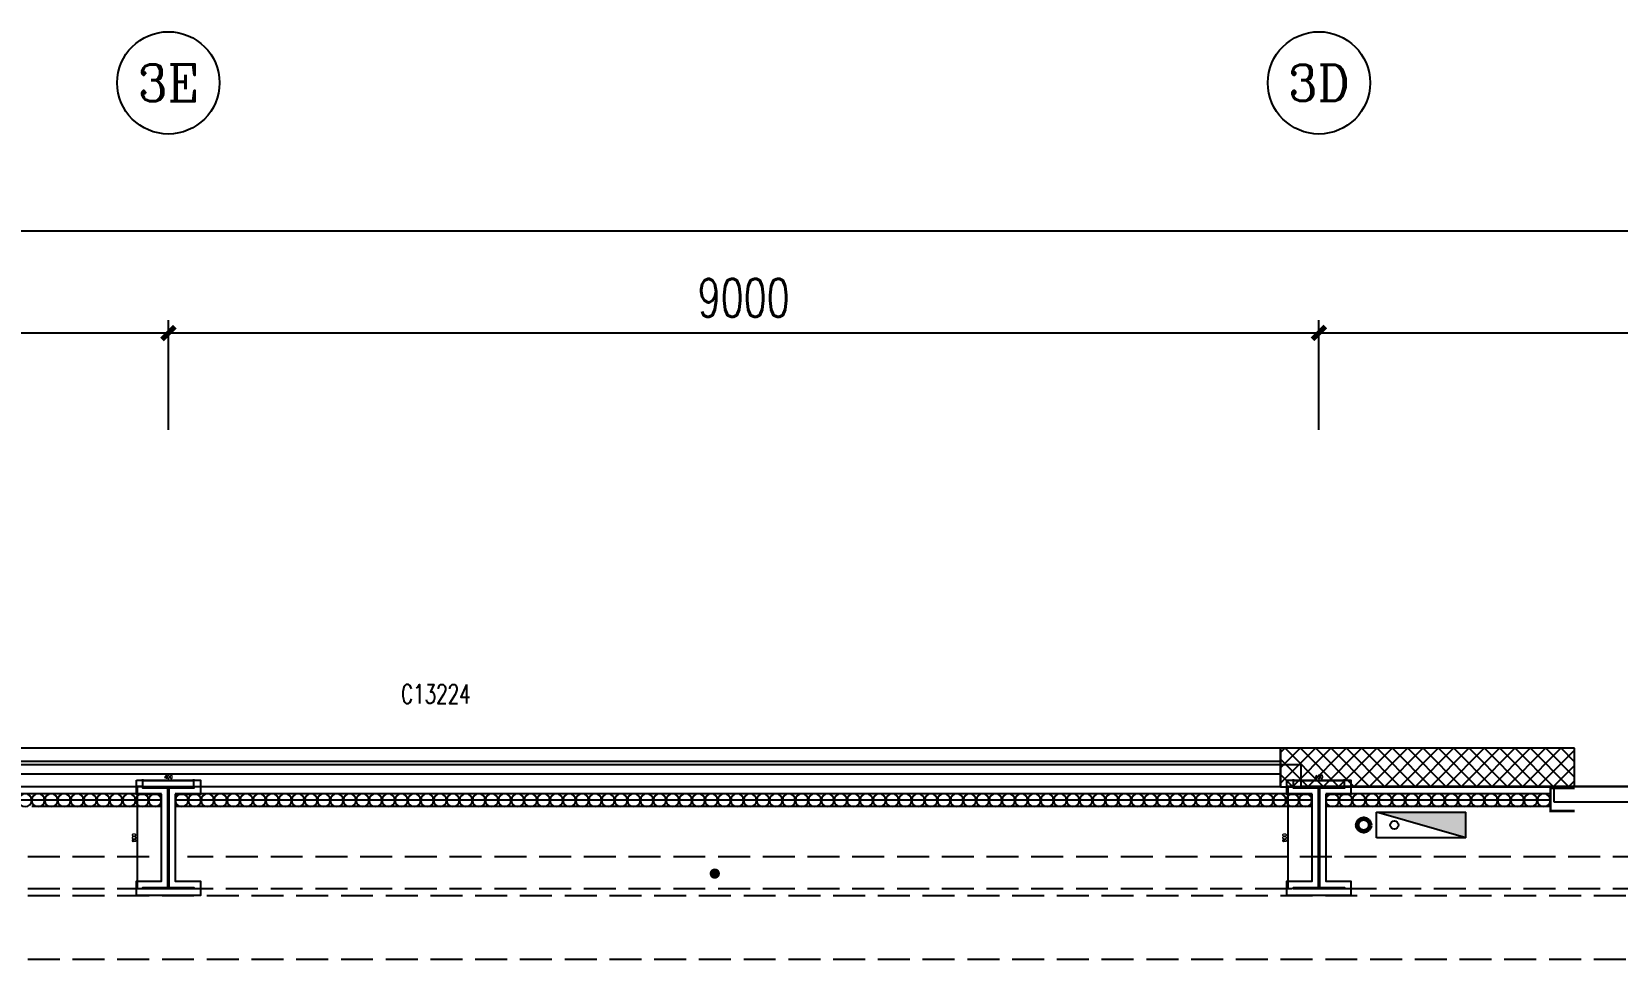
# Model space of a CAD drawing. Extents: x -474411 to 577939, y 0 to 1014176.
# Drawn here: x -165923 to -153520, y 619770 to 627024 of the extents above; entities that cross this region are included whole.
import ezdxf
from ezdxf.enums import TextEntityAlignment as Align

# ---------------------------------------------------------------- set-up
doc = ezdxf.new("R2010")
doc.units = 0
doc.header["$LTSCALE"] = 1000
doc.header["$MEASUREMENT"] = 0
doc.linetypes.add('10平面$0$DASH', pattern=[0.35, 0.25, -0.1])
doc.linetypes.add('DASH', pattern=[0.35, 0.25, -0.1])
doc.layers.get('Defpoints').update_dxf_attribs({"color": 210})
for name, color, linetype in [('10平面$0$WINDOW', 4, 'Continuous'), ('10平面$0$WINDOW_TEXT', 7, 'Continuous'), ('A-AXIS-D', 1, 'Continuous'), ('A-AXIS-DP', 126, 'Continuous'), ('A-AXIS-SYMB', 3, 'Continuous'), ('A-HATCH-2', 251, 'Continuous'), ('A-SFCE', 30, 'Continuous'), ('A-WINDOW', 140, 'Continuous'), ('AS-COLN', 6, 'Continuous'), ('AS-WALL', 40, 'Continuous'), ('AS-结构边线层', 200, 'Continuous'), ('DIM_SYMB', 3, 'Continuous'), ('PUB_HATCH', 8, 'Continuous'), ('PUB_TEXT', 7, 'Continuous'), ('SB_ZF消火栓', 10, 'Continuous'), ('建-窗', 4, 'Continuous'), ('建-门窗编号', 7, 'Continuous')]:
    doc.layers.add(name, color=color, linetype=linetype)
doc.layers.add('LG-ZF消防', color=1, linetype='Continuous', lineweight=60)
doc.styles.add('10平面$0$_TCH_WINDOW', font='SIMPLEX', dxfattribs={"height": 3.5, "bigfont": 'GBCBIG'})
doc.styles.add('_TCH_AXIS', font='COMPLEX', dxfattribs={"bigfont": 'GBCBIG'})
doc.styles.add('_TCH_DIM_T3', font='SIMPLEX', dxfattribs={"width": 0.705882, "bigfont": 'GBCBIG'})
doc.styles.add('A-WIN-LABEL', font='SIMPLEX', dxfattribs={"bigfont": 'GBCBIG'})
doc.dimstyles.new('_TCH_ARCH&&10', dxfattribs={"dimtxt": 29.75, "dimasz": 10, "dimexe": 10, "dimexo": 10, "dimgap": 12.625, "dimtad": 1, "dimdec": 0, "dimzin": 0, "dimdsep": 46, "dimtxsty": '_TCH_DIM_T3', "dimblk": 'ARCHTICK', "dimcen": 0.09, "dimclrt": 7, "dimazin": 2, "dimtfac": 1, "dimtdec": 0, "dimtix": 1, "dimtmove": 2, "dimatfit": 3, "dimfxl": 0, "dimtolj": 1, "dimtzin": 0, "dimarcsym": 0})
doc.dimstyles.new('_TCH_ARCH&&100', dxfattribs={"dimtxt": 297.5, "dimasz": 100, "dimexe": 100, "dimexo": 100, "dimgap": 126.25, "dimtad": 1, "dimdec": 0, "dimzin": 0, "dimdsep": 46, "dimtxsty": '_TCH_DIM_T3', "dimblk": 'ARCHTICK', "dimcen": 0.09, "dimclrt": 7, "dimazin": 2, "dimtfac": 1, "dimtdec": 0, "dimtix": 1, "dimtmove": 2, "dimatfit": 3, "dimfxl": 0, "dimtolj": 1, "dimtzin": 0, "dimarcsym": 0})

# ---------------------------------------------------------------- blocks, each defined once
blk = doc.blocks.new('43243')
at = {"layer": 'AS-结构边线层', "color": 8}
blk.add_lwpolyline([(-146454, 621120), (-155994, 621120), (-155994, 621290), (-169514, 621290), (-169514, 621120), (-171354, 621120), (-171354, 620570), (-173454, 620570), (-173454, 621120), (-175294, 621120), (-175294, 621290), (-196514, 621290), (-196514, 621120), (-198354, 621120), (-198354, 620570), (-200454, 620570), (-200454, 621120), (-210494, 621120)], dxfattribs=at)
blk = doc.blocks.new('4324324')
at = {"layer": 'A-HATCH-2', "linetype": 'DASH'}
for p, q in [((-294754, 620270), (-135554, 620270)), ((-294754, 619770), (-135554, 619770))]:
    blk.add_line(p, q, dxfattribs=at)
blk = doc.blocks.new('_ArchTick')
at = {"color": 0, "linetype": 'ByBlock', "const_width": 0.4}
blk.add_lwpolyline([(-0.5, -0.5), (0.5, 0.5)], dxfattribs=at)
blk = doc.blocks.new('*D1133')
at = {"layer": 'A-AXIS-DP', "color": 0, "lineweight": -2}
for p, q in [((-165054, 621130), (-165054, 621179)), ((-165054, 621169), (-164654, 621169)), ((-164654, 621130), (-164654, 621179))]:
    blk.add_line(p, q, dxfattribs=at)
at = {"layer": 'Defpoints', "color": 0}
for p in [(-164654, 621169), (-165054, 621120), (-164654, 621120)]:
    blk.add_point(p, dxfattribs=at)
at = {"layer": 'A-AXIS-DP', "color": 0, "lineweight": -2, "xscale": 10, "yscale": 10, "zscale": 10, "rotation": 180}
blk.add_blockref('_ArchTick', (-165054, 621169), dxfattribs=at)
at = {"layer": 'A-AXIS-DP', "color": 0, "lineweight": -2, "xscale": 10, "yscale": 10, "zscale": 10}
blk.add_blockref('_ArchTick', (-164654, 621169), dxfattribs=at)
at = {"layer": 'A-AXIS-DP', "color": 7, "insert": (-164854, 621196), "char_height": 29.8, "attachment_point": 5, "style": '_TCH_DIM_T3'}
blk.add_mtext('\\A1;400', dxfattribs=at)
blk = doc.blocks.new('*D1134')
at = {"layer": 'A-AXIS-DP', "color": 0, "lineweight": -2}
for p, q in [((-165064, 621120), (-165105, 621120)), ((-165095, 620320), (-165095, 621120)), ((-165064, 620320), (-165105, 620320))]:
    blk.add_line(p, q, dxfattribs=at)
at = {"layer": 'Defpoints', "color": 0}
for p in [(-165095, 621120), (-165054, 621120), (-165054, 620320)]:
    blk.add_point(p, dxfattribs=at)
at = {"layer": 'A-AXIS-DP', "color": 0, "lineweight": -2, "xscale": 10, "yscale": 10, "zscale": 10}
for p, rotation in [((-165095, 621120), 90), ((-165095, 620320), 270)]:
    blk.add_blockref('_ArchTick', p, dxfattribs=dict(at, rotation=rotation))
at = {"layer": 'A-AXIS-DP', "color": 7, "insert": (-165123, 620720), "char_height": 29.8, "attachment_point": 5, "rotation": 90, "style": '_TCH_DIM_T3'}
blk.add_mtext('\\A1;800', dxfattribs=at)
blk = doc.blocks.new('*D1135')
at = {"layer": 'A-AXIS-DP', "color": 0, "lineweight": -2}
for p, q in [((-156054, 621130), (-156054, 621179)), ((-156054, 621169), (-155654, 621169)), ((-155654, 621130), (-155654, 621179))]:
    blk.add_line(p, q, dxfattribs=at)
at = {"layer": 'Defpoints', "color": 0}
for p in [(-155654, 621169), (-156054, 621120), (-155654, 621120)]:
    blk.add_point(p, dxfattribs=at)
at = {"layer": 'A-AXIS-DP', "color": 0, "lineweight": -2, "xscale": 10, "yscale": 10, "zscale": 10, "rotation": 180}
blk.add_blockref('_ArchTick', (-156054, 621169), dxfattribs=at)
at = {"layer": 'A-AXIS-DP', "color": 0, "lineweight": -2, "xscale": 10, "yscale": 10, "zscale": 10}
blk.add_blockref('_ArchTick', (-155654, 621169), dxfattribs=at)
at = {"layer": 'A-AXIS-DP', "color": 7, "insert": (-155854, 621196), "char_height": 29.8, "attachment_point": 5, "style": '_TCH_DIM_T3'}
blk.add_mtext('\\A1;400', dxfattribs=at)
blk = doc.blocks.new('*D1136')
at = {"layer": 'A-AXIS-DP', "color": 0, "lineweight": -2}
for p, q in [((-156064, 621120), (-156105, 621120)), ((-156095, 620320), (-156095, 621120)), ((-156064, 620320), (-156105, 620320))]:
    blk.add_line(p, q, dxfattribs=at)
at = {"layer": 'Defpoints', "color": 0}
for p in [(-156095, 621120), (-156054, 621120), (-156054, 620320)]:
    blk.add_point(p, dxfattribs=at)
at = {"layer": 'A-AXIS-DP', "color": 0, "lineweight": -2, "xscale": 10, "yscale": 10, "zscale": 10}
for p, rotation in [((-156095, 621120), 90), ((-156095, 620320), 270)]:
    blk.add_blockref('_ArchTick', p, dxfattribs=dict(at, rotation=rotation))
at = {"layer": 'A-AXIS-DP', "color": 7, "insert": (-156123, 620720), "char_height": 29.8, "attachment_point": 5, "rotation": 90, "style": '_TCH_DIM_T3'}
blk.add_mtext('\\A1;800', dxfattribs=at)
blk = doc.blocks.new('34242343243')
at = {"color": 8}
for p, q in [((-165923, 621064), (-166025, 621064)), ((-165822, 621064), (-165923, 621064)), ((-165720, 621064), (-165822, 621064)), ((-165619, 621064), (-165720, 621064)), ((-165517, 621064), (-165619, 621064)), ((-165416, 621064), (-165517, 621064)), ((-165314, 621064), (-165416, 621064)), ((-165213, 621064), (-165314, 621064)), ((-165111, 621064), (-165213, 621064)), ((-165010, 621064), (-165111, 621064)), ((-164908, 621064), (-165010, 621064)), ((-164699, 621064), (-164800, 621064)), ((-164598, 621064), (-164699, 621064)), ((-164497, 621064), (-164598, 621064)), ((-164396, 621064), (-164497, 621064)), ((-164295, 621064), (-164396, 621064)), ((-164194, 621064), (-164295, 621064)), ((-164093, 621064), (-164194, 621064)), ((-163992, 621064), (-164093, 621064)), ((-163891, 621064), (-163992, 621064)), ((-163790, 621064), (-163891, 621064)), ((-163689, 621064), (-163790, 621064)), ((-163588, 621064), (-163689, 621064)), ((-163487, 621064), (-163588, 621064)), ((-163386, 621064), (-163487, 621064)), ((-163285, 621064), (-163386, 621064)), ((-163183, 621064), (-163285, 621064)), ((-163082, 621064), (-163183, 621064)), ((-162981, 621064), (-163082, 621064)), ((-162880, 621064), (-162981, 621064)), ((-162779, 621064), (-162880, 621064)), ((-162678, 621064), (-162779, 621064)), ((-162577, 621064), (-162678, 621064)), ((-162476, 621064), (-162577, 621064)), ((-162375, 621064), (-162476, 621064)), ((-162274, 621064), (-162375, 621064)), ((-162173, 621064), (-162274, 621064)), ((-162072, 621064), (-162173, 621064)), ((-161971, 621064), (-162072, 621064)), ((-161870, 621064), (-161971, 621064)), ((-161769, 621064), (-161870, 621064)), ((-161668, 621064), (-161769, 621064)), ((-161567, 621064), (-161668, 621064)), ((-161466, 621064), (-161567, 621064)), ((-161365, 621064), (-161466, 621064)), ((-161264, 621064), (-161365, 621064)), ((-161163, 621064), (-161264, 621064)), ((-161062, 621064), (-161163, 621064)), ((-160960, 621064), (-161062, 621064)), ((-160859, 621064), (-160960, 621064)), ((-160758, 621064), (-160859, 621064)), ((-160657, 621064), (-160758, 621064)), ((-160556, 621064), (-160657, 621064)), ((-160455, 621064), (-160556, 621064)), ((-160354, 621064), (-160455, 621064)), ((-160253, 621064), (-160354, 621064)), ((-160152, 621064), (-160253, 621064)), ((-160051, 621064), (-160152, 621064)), ((-159950, 621064), (-160051, 621064)), ((-159849, 621064), (-159950, 621064)), ((-159748, 621064), (-159849, 621064)), ((-159647, 621064), (-159748, 621064)), ((-159546, 621064), (-159647, 621064)), ((-159445, 621064), (-159546, 621064)), ((-159344, 621064), (-159445, 621064)), ((-159243, 621064), (-159344, 621064)), ((-159142, 621064), (-159243, 621064)), ((-159041, 621064), (-159142, 621064)), ((-158940, 621064), (-159041, 621064)), ((-158839, 621064), (-158940, 621064)), ((-158737, 621064), (-158839, 621064)), ((-158636, 621064), (-158737, 621064)), ((-158535, 621064), (-158636, 621064)), ((-158434, 621064), (-158535, 621064)), ((-158333, 621064), (-158434, 621064)), ((-158232, 621064), (-158333, 621064)), ((-158131, 621064), (-158232, 621064)), ((-158030, 621064), (-158131, 621064)), ((-157929, 621064), (-158030, 621064)), ((-157828, 621064), (-157929, 621064)), ((-157727, 621064), (-157828, 621064)), ((-157626, 621064), (-157727, 621064)), ((-157525, 621064), (-157626, 621064)), ((-157424, 621064), (-157525, 621064)), ((-157323, 621064), (-157424, 621064)), ((-157222, 621064), (-157323, 621064)), ((-157121, 621064), (-157222, 621064)), ((-157020, 621064), (-157121, 621064)), ((-156919, 621064), (-157020, 621064)), ((-156818, 621064), (-156919, 621064)), ((-156717, 621064), (-156818, 621064)), ((-156616, 621064), (-156717, 621064)), ((-156514, 621064), (-156616, 621064)), ((-156413, 621064), (-156514, 621064)), ((-156312, 621064), (-156413, 621064)), ((-156211, 621064), (-156312, 621064)), ((-156110, 621064), (-156211, 621064)), ((-156009, 621064), (-156110, 621064)), ((-155908, 621064), (-156009, 621064)), ((-155697, 621064), (-155800, 621064)), ((-155593, 621064), (-155697, 621064)), ((-155490, 621064), (-155593, 621064)), ((-155387, 621064), (-155490, 621064)), ((-155283, 621064), (-155387, 621064)), ((-155180, 621064), (-155283, 621064)), ((-155077, 621064), (-155180, 621064)), ((-154973, 621064), (-155077, 621064)), ((-154870, 621064), (-154973, 621064)), ((-154767, 621064), (-154870, 621064)), ((-154663, 621064), (-154767, 621064)), ((-154560, 621064), (-154663, 621064)), ((-154457, 621064), (-154560, 621064)), ((-154353, 621064), (-154457, 621064)), ((-154250, 621064), (-154353, 621064)), ((-154147, 621064), (-154250, 621064)), ((-154043, 621064), (-154147, 621064)), ((-165923, 621014), (-166025, 621014)), ((-165822, 621014), (-165923, 621014)), ((-165822, 620964), (-165923, 620964)), ((-165720, 621014), (-165822, 621014)), ((-165720, 620964), (-165822, 620964)), ((-165619, 621014), (-165720, 621014)), ((-165619, 620964), (-165720, 620964)), ((-165517, 621014), (-165619, 621014)), ((-165517, 620964), (-165619, 620964)), ((-165416, 621014), (-165517, 621014)), ((-165416, 620964), (-165517, 620964)), ((-165314, 621014), (-165416, 621014)), ((-165314, 620964), (-165416, 620964)), ((-165213, 621014), (-165314, 621014)), ((-165213, 620964), (-165314, 620964)), ((-165111, 621014), (-165213, 621014)), ((-165111, 620964), (-165213, 620964)), ((-165010, 621014), (-165111, 621014)), ((-165010, 620964), (-165111, 620964)), ((-164908, 621014), (-165010, 621014)), ((-164908, 620964), (-165010, 620964)), ((-164699, 621014), (-164800, 621014)), ((-164699, 620964), (-164800, 620964)), ((-164598, 621014), (-164699, 621014)), ((-164598, 620964), (-164699, 620964)), ((-164497, 621014), (-164598, 621014)), ((-164497, 620964), (-164598, 620964)), ((-164396, 621014), (-164497, 621014)), ((-164396, 620964), (-164497, 620964)), ((-164295, 621014), (-164396, 621014)), ((-164295, 620964), (-164396, 620964)), ((-164194, 621014), (-164295, 621014)), ((-164194, 620964), (-164295, 620964)), ((-164093, 621014), (-164194, 621014)), ((-164093, 620964), (-164194, 620964)), ((-163992, 621014), (-164093, 621014)), ((-163992, 620964), (-164093, 620964)), ((-163891, 621014), (-163992, 621014)), ((-163891, 620964), (-163992, 620964)), ((-163790, 621014), (-163891, 621014)), ((-163790, 620964), (-163891, 620964)), ((-163689, 621014), (-163790, 621014)), ((-163689, 620964), (-163790, 620964)), ((-163588, 621014), (-163689, 621014)), ((-163588, 620964), (-163689, 620964)), ((-163487, 621014), (-163588, 621014)), ((-163487, 620964), (-163588, 620964)), ((-163386, 621014), (-163487, 621014)), ((-163386, 620964), (-163487, 620964)), ((-163285, 621014), (-163386, 621014)), ((-163285, 620964), (-163386, 620964)), ((-163183, 621014), (-163285, 621014)), ((-163183, 620964), (-163285, 620964)), ((-163082, 621014), (-163183, 621014)), ((-163082, 620964), (-163183, 620964)), ((-162981, 621014), (-163082, 621014)), ((-162981, 620964), (-163082, 620964)), ((-162880, 621014), (-162981, 621014)), ((-162880, 620964), (-162981, 620964)), ((-162779, 621014), (-162880, 621014)), ((-162779, 620964), (-162880, 620964)), ((-162678, 621014), (-162779, 621014)), ((-162678, 620964), (-162779, 620964)), ((-162577, 621014), (-162678, 621014)), ((-162577, 620964), (-162678, 620964)), ((-162476, 621014), (-162577, 621014)), ((-162476, 620964), (-162577, 620964)), ((-162375, 621014), (-162476, 621014)), ((-162375, 620964), (-162476, 620964)), ((-162274, 621014), (-162375, 621014)), ((-162274, 620964), (-162375, 620964)), ((-162173, 621014), (-162274, 621014)), ((-162173, 620964), (-162274, 620964)), ((-162072, 621014), (-162173, 621014)), ((-162072, 620964), (-162173, 620964)), ((-161971, 621014), (-162072, 621014)), ((-161971, 620964), (-162072, 620964)), ((-161870, 621014), (-161971, 621014)), ((-161870, 620964), (-161971, 620964)), ((-161769, 621014), (-161870, 621014)), ((-161769, 620964), (-161870, 620964)), ((-161668, 621014), (-161769, 621014)), ((-161668, 620964), (-161769, 620964)), ((-161567, 621014), (-161668, 621014)), ((-161567, 620964), (-161668, 620964)), ((-161466, 621014), (-161567, 621014)), ((-161466, 620964), (-161567, 620964)), ((-161365, 621014), (-161466, 621014)), ((-161365, 620964), (-161466, 620964)), ((-161264, 621014), (-161365, 621014)), ((-161264, 620964), (-161365, 620964)), ((-161163, 621014), (-161264, 621014)), ((-161163, 620964), (-161264, 620964)), ((-161062, 621014), (-161163, 621014)), ((-161062, 620964), (-161163, 620964)), ((-160960, 621014), (-161062, 621014)), ((-160960, 620964), (-161062, 620964)), ((-160859, 621014), (-160960, 621014)), ((-160859, 620964), (-160960, 620964)), ((-160758, 621014), (-160859, 621014)), ((-160758, 620964), (-160859, 620964)), ((-160657, 621014), (-160758, 621014)), ((-160657, 620964), (-160758, 620964)), ((-160556, 621014), (-160657, 621014)), ((-160556, 620964), (-160657, 620964)), ((-160455, 621014), (-160556, 621014)), ((-160455, 620964), (-160556, 620964)), ((-160354, 621014), (-160455, 621014)), ((-160354, 620964), (-160455, 620964)), ((-160253, 621014), (-160354, 621014)), ((-160253, 620964), (-160354, 620964)), ((-160152, 621014), (-160253, 621014)), ((-160152, 620964), (-160253, 620964)), ((-160051, 621014), (-160152, 621014)), ((-160051, 620964), (-160152, 620964)), ((-159950, 621014), (-160051, 621014)), ((-159950, 620964), (-160051, 620964)), ((-159849, 621014), (-159950, 621014)), ((-159849, 620964), (-159950, 620964)), ((-159748, 621014), (-159849, 621014)), ((-159748, 620964), (-159849, 620964)), ((-159647, 621014), (-159748, 621014)), ((-159647, 620964), (-159748, 620964)), ((-159546, 621014), (-159647, 621014)), ((-159546, 620964), (-159647, 620964)), ((-159445, 621014), (-159546, 621014)), ((-159445, 620964), (-159546, 620964)), ((-159344, 621014), (-159445, 621014)), ((-159344, 620964), (-159445, 620964)), ((-159243, 621014), (-159344, 621014)), ((-159243, 620964), (-159344, 620964)), ((-159142, 621014), (-159243, 621014)), ((-159142, 620964), (-159243, 620964)), ((-159041, 621014), (-159142, 621014)), ((-159041, 620964), (-159142, 620964)), ((-158940, 621014), (-159041, 621014)), ((-158940, 620964), (-159041, 620964)), ((-158839, 621014), (-158940, 621014)), ((-158839, 620964), (-158940, 620964)), ((-158737, 621014), (-158839, 621014)), ((-158737, 620964), (-158839, 620964)), ((-158636, 621014), (-158737, 621014)), ((-158636, 620964), (-158737, 620964)), ((-158535, 621014), (-158636, 621014)), ((-158535, 620964), (-158636, 620964)), ((-158434, 621014), (-158535, 621014)), ((-158434, 620964), (-158535, 620964)), ((-158333, 621014), (-158434, 621014)), ((-158333, 620964), (-158434, 620964)), ((-158232, 621014), (-158333, 621014)), ((-158232, 620964), (-158333, 620964)), ((-158131, 621014), (-158232, 621014)), ((-158131, 620964), (-158232, 620964)), ((-158030, 621014), (-158131, 621014)), ((-158030, 620964), (-158131, 620964)), ((-157929, 621014), (-158030, 621014)), ((-157929, 620964), (-158030, 620964)), ((-157828, 621014), (-157929, 621014)), ((-157828, 620964), (-157929, 620964)), ((-157727, 621014), (-157828, 621014)), ((-157727, 620964), (-157828, 620964)), ((-157626, 621014), (-157727, 621014)), ((-157626, 620964), (-157727, 620964)), ((-157525, 621014), (-157626, 621014)), ((-157525, 620964), (-157626, 620964)), ((-157424, 621014), (-157525, 621014)), ((-157424, 620964), (-157525, 620964)), ((-157323, 621014), (-157424, 621014)), ((-157323, 620964), (-157424, 620964)), ((-157222, 621014), (-157323, 621014)), ((-157222, 620964), (-157323, 620964)), ((-157121, 621014), (-157222, 621014)), ((-157121, 620964), (-157222, 620964)), ((-157020, 621014), (-157121, 621014)), ((-157020, 620964), (-157121, 620964)), ((-156919, 621014), (-157020, 621014)), ((-156919, 620964), (-157020, 620964)), ((-156818, 621014), (-156919, 621014)), ((-156818, 620964), (-156919, 620964)), ((-156717, 621014), (-156818, 621014)), ((-156717, 620964), (-156818, 620964)), ((-156616, 621014), (-156717, 621014)), ((-156616, 620964), (-156717, 620964)), ((-156514, 621014), (-156616, 621014)), ((-156514, 620964), (-156616, 620964)), ((-156413, 621014), (-156514, 621014)), ((-156413, 620964), (-156514, 620964)), ((-156312, 621014), (-156413, 621014)), ((-156312, 620964), (-156413, 620964)), ((-156211, 621014), (-156312, 621014)), ((-156211, 620964), (-156312, 620964)), ((-156110, 621014), (-156211, 621014)), ((-156110, 620964), (-156211, 620964)), ((-156009, 621014), (-156110, 621014)), ((-156009, 620964), (-156110, 620964)), ((-155908, 621014), (-156009, 621014)), ((-155908, 620964), (-156009, 620964)), ((-155697, 621014), (-155800, 621014)), ((-155697, 620964), (-155800, 620964)), ((-155593, 621014), (-155697, 621014)), ((-155593, 620964), (-155697, 620964)), ((-155490, 621014), (-155593, 621014)), ((-155490, 620964), (-155593, 620964)), ((-155387, 621014), (-155490, 621014)), ((-155387, 620964), (-155490, 620964)), ((-155283, 621014), (-155387, 621014)), ((-155283, 620964), (-155387, 620964)), ((-155180, 621014), (-155283, 621014)), ((-155180, 620964), (-155283, 620964)), ((-155077, 621014), (-155180, 621014)), ((-155077, 620964), (-155180, 620964)), ((-154973, 621014), (-155077, 621014)), ((-154973, 620964), (-155077, 620964)), ((-154870, 621014), (-154973, 621014)), ((-154870, 620964), (-154973, 620964)), ((-154767, 621014), (-154870, 621014)), ((-154767, 620964), (-154870, 620964)), ((-154663, 621014), (-154767, 621014)), ((-154663, 620964), (-154767, 620964)), ((-154560, 621014), (-154663, 621014)), ((-154560, 620964), (-154663, 620964)), ((-154457, 621014), (-154560, 621014)), ((-154457, 620964), (-154560, 620964)), ((-154353, 621014), (-154457, 621014)), ((-154353, 620964), (-154457, 620964)), ((-154250, 621014), (-154353, 621014)), ((-154250, 620964), (-154353, 620964)), ((-154147, 621014), (-154250, 621014)), ((-154147, 620964), (-154250, 620964)), ((-154043, 621014), (-154147, 621014)), ((-154043, 620964), (-154147, 620964))]:
    blk.add_line(p, q, dxfattribs=at)
at = {"color": 8, "extrusion": (0, 0, -1)}
for centre, major_axis, ratio in [((-165974, 621014), (-50.8, 0), 0.98499), ((-165873, 621014), (-50.8, 0), 0.98499), ((-165771, 621014), (-50.8, 0), 0.98499), ((-165670, 621014), (-50.8, 0), 0.98499), ((-165568, 621014), (-50.8, 0), 0.98499), ((-165467, 621014), (-50.8, 0), 0.98499), ((-165365, 621014), (-50.8, 0), 0.98499), ((-165264, 621014), (-50.8, 0), 0.98499), ((-165162, 621014), (-50.8, 0), 0.98499), ((-165060, 621014), (-50.8, 0), 0.98499), ((-164959, 621014), (-50.8, 0), 0.98499), ((-155749, 621014), (-51.7, 0), 0.96766), ((-155645, 621014), (-51.7, 0), 0.96766), ((-155542, 621014), (-51.7, 0), 0.96766), ((-155438, 621014), (-51.7, 0), 0.96766), ((-155335, 621014), (-51.7, 0), 0.96766), ((-155232, 621014), (-51.7, 0), 0.96766), ((-155128, 621014), (-51.7, 0), 0.96766), ((-155025, 621014), (-51.7, 0), 0.96766), ((-154922, 621014), (-51.7, 0), 0.96766), ((-154818, 621014), (-51.7, 0), 0.96766), ((-154715, 621014), (-51.7, 0), 0.96766), ((-154612, 621014), (-51.7, 0), 0.96766), ((-154508, 621014), (-51.7, 0), 0.96766), ((-154405, 621014), (-51.7, 0), 0.96766), ((-154302, 621014), (-51.7, 0), 0.96766), ((-154198, 621014), (-51.7, 0), 0.96766), ((-154095, 621014), (-51.7, 0), 0.96766)]:
    blk.add_ellipse(centre, major_axis=major_axis, ratio=ratio, dxfattribs=at)
for centre in [(-164750, 621014), (-164649, 621014), (-164548, 621014), (-164447, 621014), (-164345, 621014), (-164244, 621014), (-164143, 621014), (-164042, 621014), (-163941, 621014), (-163840, 621014), (-163739, 621014), (-163638, 621014), (-163537, 621014), (-163436, 621014), (-163335, 621014), (-163234, 621014), (-163133, 621014), (-163032, 621014), (-162931, 621014), (-162830, 621014), (-162729, 621014), (-162628, 621014), (-162527, 621014), (-162426, 621014), (-162325, 621014), (-162224, 621014), (-162122, 621014), (-162021, 621014), (-161920, 621014), (-161819, 621014), (-161718, 621014), (-161617, 621014), (-161516, 621014), (-161415, 621014), (-161314, 621014), (-161213, 621014), (-161112, 621014), (-161011, 621014), (-160910, 621014), (-160809, 621014), (-160708, 621014), (-160607, 621014), (-160506, 621014), (-160405, 621014), (-160304, 621014), (-160203, 621014), (-160102, 621014), (-160001, 621014), (-159899, 621014), (-159798, 621014), (-159697, 621014), (-159596, 621014), (-159495, 621014), (-159394, 621014), (-159293, 621014), (-159192, 621014), (-159091, 621014), (-158990, 621014), (-158889, 621014), (-158788, 621014), (-158687, 621014), (-158586, 621014), (-158485, 621014), (-158384, 621014), (-158283, 621014), (-158182, 621014), (-158081, 621014), (-157980, 621014), (-157879, 621014), (-157778, 621014), (-157676, 621014), (-157575, 621014), (-157474, 621014), (-157373, 621014), (-157272, 621014), (-157171, 621014), (-157070, 621014), (-156969, 621014), (-156868, 621014), (-156767, 621014), (-156666, 621014), (-156565, 621014), (-156464, 621014), (-156363, 621014), (-156262, 621014), (-156161, 621014), (-156060, 621014), (-155959, 621014)]:
    blk.add_ellipse(centre, major_axis=(50.5, 0), ratio=0.989654, start_param=3.141593, end_param=9.424778, dxfattribs=at)
at = {"layer": 'A-SFCE', "color": 8, "const_width": 20}
blk.add_lwpolyline([(-153853, 621110), (-154043, 621110), (-154043, 620930), (-153853, 620930)], dxfattribs=at)
blk = doc.blocks.new('234243242332')
at = {"layer": 'SB_ZF消火栓'}
blk.add_hatch(color=8, dxfattribs=at).paths.add_polyline_path([(-155404, 620920), (-154704, 620920), (-154704, 620720)])
at = {"layer": 'LG-ZF消防', "color": 8}
blk.add_circle((-155504, 620820), 50, dxfattribs=at)
at = {"layer": 'SB_ZF消火栓', "color": 8}
for p, q in [((-155404, 620720), (-155404, 620920)), ((-155404, 620920), (-154704, 620920)), ((-154704, 620720), (-155404, 620920)), ((-154704, 620720), (-154704, 620920)), ((-154704, 620720), (-155404, 620720))]:
    blk.add_line(p, q, dxfattribs=at)
blk.add_circle((-155264, 620820), 32.5, dxfattribs=at)
blk = doc.blocks.new('WINDOW2DLIB$DYNSTYLE$00000005')
at = {"color": 0}
for points in [[(-0.5, 0.5), (-0.5, -0.5)], [(-0.5, 0.5), (0.5, 0.5)], [(0.5, -0.5), (0.5, 0.5)], [(0.5, 0.16667), (-0.5, 0.16667)], [(0.5, -0.16667), (-0.5, -0.16667)], [(-0.5, -0.5), (0.5, -0.5)]]:
    blk.add_lwpolyline(points, dxfattribs=at)
blk = doc.blocks.new('10平面$0$$DorLib2D$00000126')
at = {"color": 0, "linetype": 'Continuous'}
for p, q in [((-0.532, 0.5), (-0.532, 0.9)), ((0.532, 0.9), (0.532, 0.5))]:
    blk.add_line(p, q, dxfattribs=at)
at = {"color": 0, "linetype": '10平面$0$DASH'}
for p, q in [((-0.532, 0.9), (0.532, 0.9)), ((-0.532, 0.5), (0.532, 0.5))]:
    blk.add_line(p, q, dxfattribs=at)
blk = doc.blocks.new('*D659')
at = {"layer": 'A-AXIS-D', "color": 0, "lineweight": -2}
for p, q in [((-173854, 623910), (-173854, 624768)), ((-164854, 623910), (-164854, 624768)), ((-173854, 624668), (-164854, 624668))]:
    blk.add_line(p, q, dxfattribs=at)
at = {"layer": 'Defpoints', "color": 0}
for p in [(-164854, 624668), (-173854, 623810), (-164854, 623810)]:
    blk.add_point(p, dxfattribs=at)
at = {"layer": 'A-AXIS-D', "color": 0, "lineweight": -2, "xscale": 100, "yscale": 100, "zscale": 100, "rotation": 180}
blk.add_blockref('_ArchTick', (-173854, 624668), dxfattribs=at)
at = {"layer": 'A-AXIS-D', "color": 0, "lineweight": -2, "xscale": 100, "yscale": 100, "zscale": 100}
blk.add_blockref('_ArchTick', (-164854, 624668), dxfattribs=at)
at = {"layer": 'A-AXIS-D', "color": 7, "insert": (-169354, 624943), "char_height": 297.5, "attachment_point": 5, "style": '_TCH_DIM_T3'}
blk.add_mtext('\\A1;9000', dxfattribs=at)
blk = doc.blocks.new('*D660')
at = {"layer": 'A-AXIS-D', "color": 0, "lineweight": -2}
for p, q in [((-164854, 623910), (-164854, 624768)), ((-155854, 623910), (-155854, 624768)), ((-164854, 624668), (-155854, 624668))]:
    blk.add_line(p, q, dxfattribs=at)
at = {"layer": 'Defpoints', "color": 0}
for p in [(-155854, 624668), (-164854, 623810), (-155854, 623810)]:
    blk.add_point(p, dxfattribs=at)
at = {"layer": 'A-AXIS-D', "color": 0, "lineweight": -2, "xscale": 100, "yscale": 100, "zscale": 100, "rotation": 180}
blk.add_blockref('_ArchTick', (-164854, 624668), dxfattribs=at)
at = {"layer": 'A-AXIS-D', "color": 0, "lineweight": -2, "xscale": 100, "yscale": 100, "zscale": 100}
blk.add_blockref('_ArchTick', (-155854, 624668), dxfattribs=at)
at = {"layer": 'A-AXIS-D', "color": 7, "insert": (-160354, 624943), "char_height": 297.5, "attachment_point": 5, "style": '_TCH_DIM_T3'}
blk.add_mtext('\\A1;9000', dxfattribs=at)
blk = doc.blocks.new('*D661')
at = {"layer": 'A-AXIS-D', "color": 0, "lineweight": -2}
for p, q in [((-155854, 623910), (-155854, 624768)), ((-146854, 623910), (-146854, 624768)), ((-155854, 624668), (-146854, 624668))]:
    blk.add_line(p, q, dxfattribs=at)
at = {"layer": 'Defpoints', "color": 0}
for p in [(-146854, 624668), (-155854, 623810), (-146854, 623810)]:
    blk.add_point(p, dxfattribs=at)
at = {"layer": 'A-AXIS-D', "color": 0, "lineweight": -2, "xscale": 100, "yscale": 100, "zscale": 100, "rotation": 180}
blk.add_blockref('_ArchTick', (-155854, 624668), dxfattribs=at)
at = {"layer": 'A-AXIS-D', "color": 0, "lineweight": -2, "xscale": 100, "yscale": 100, "zscale": 100}
blk.add_blockref('_ArchTick', (-146854, 624668), dxfattribs=at)
at = {"layer": 'A-AXIS-D', "color": 7, "insert": (-151354, 624943), "char_height": 297.5, "attachment_point": 5, "style": '_TCH_DIM_T3'}
blk.add_mtext('\\A1;9000', dxfattribs=at)
blk = doc.blocks.new('*D682')
at = {"layer": 'A-AXIS-D', "color": 0, "lineweight": -2}
for p, q in [((-313754, 624010), (-313754, 625568)), ((-128054, 624010), (-128054, 625568)), ((-313754, 625468), (-128054, 625468))]:
    blk.add_line(p, q, dxfattribs=at)
at = {"layer": 'Defpoints', "color": 0}
for p in [(-128054, 625468), (-313754, 623910), (-128054, 623910)]:
    blk.add_point(p, dxfattribs=at)
at = {"layer": 'A-AXIS-D', "color": 0, "lineweight": -2, "xscale": 100, "yscale": 100, "zscale": 100, "rotation": 180}
blk.add_blockref('_ArchTick', (-313754, 625468), dxfattribs=at)
at = {"layer": 'A-AXIS-D', "color": 0, "lineweight": -2, "xscale": 100, "yscale": 100, "zscale": 100}
blk.add_blockref('_ArchTick', (-128054, 625468), dxfattribs=at)
at = {"layer": 'A-AXIS-D', "color": 7, "insert": (-220904, 625743), "char_height": 297.5, "attachment_point": 5, "style": '_TCH_DIM_T3'}
blk.add_mtext('\\A1;185700', dxfattribs=at)
blk = doc.blocks.new('42343')
at = {"layer": 'A-HATCH-2', "color": 8}
for points in [[(-165104.2, 621170), (-164604.2, 621170), (-164604.2, 621058), (-164800.2, 621058), (-164800.2, 620382), (-164604.2, 620382), (-164604.2, 620270), (-165104.2, 620270), (-165104.2, 620382), (-164908.2, 620382), (-164908.2, 621058), (-165104.2, 621058)], [(-156104.2, 621170), (-155604.2, 621170), (-155604.2, 621058), (-155800.2, 621058), (-155800.2, 620382), (-155604.2, 620382), (-155604.2, 620270), (-156104.2, 620270), (-156104.2, 620382), (-155908.2, 620382), (-155908.2, 621058), (-156104.2, 621058)]]:
    blk.add_lwpolyline(points, close=True, dxfattribs=at)
at = {"layer": 'AS-COLN', "color": 8}
for points in [[(-165054.2, 621120), (-164654.2, 621120), (-164654.2, 621108), (-164850.2, 621108), (-164850.2, 620332), (-164654.2, 620332), (-164654.2, 620320), (-165054.2, 620320), (-165054.2, 620332), (-164858.2, 620332), (-164858.2, 621108), (-165054.2, 621108)], [(-156054.2, 621120), (-155654.2, 621120), (-155654.2, 621108), (-155850.2, 621108), (-155850.2, 620332), (-155654.2, 620332), (-155654.2, 620320), (-156054.2, 620320), (-156054.2, 620332), (-155858.2, 620332), (-155858.2, 621108), (-156054.2, 621108)]]:
    blk.add_lwpolyline(points, close=True, dxfattribs=at)
at = {"layer": 'A-AXIS-DP', "color": 8}
for p1, p2, distance, picture, middle in [((-165054.2, 621120), (-164654.2, 621120), 48.8, '*D1133', (-164854.2, 621196.2)), ((-156054.2, 621120), (-155654.2, 621120), 48.8, '*D1135', (-155854.2, 621196.2)), ((-165054.2, 620320), (-165054.2, 621120), 41.3, '*D1134', (-165122.9, 620720)), ((-156054.2, 620320), (-156054.2, 621120), 41.3, '*D1136', (-156122.9, 620720))]:
    dim = blk.add_aligned_dim(p1=p1, p2=p2, distance=distance, dimstyle='_TCH_ARCH&&10', dxfattribs=at)
    dim.commit()
    dim.dimension.update_dxf_attribs({"geometry": picture, "text_midpoint": middle})

msp = doc.modelspace()

# ---------------------------------------------------------------- hatches: boundary and pattern name
at = {"layer": 'PUB_HATCH'}
h = msp.add_hatch(dxfattribs=at)
h.set_pattern_fill('多孔材料', color=8, scale=30, style=0)
h.set_pattern_definition([(45, (60, 0), (-60.000061, 60.000061), []), (135, (60, 0), (-60.000061, -60.000061), [])])
h.paths.add_polyline_path([(-153854.2, 621419.9), (-156154.2, 621419.9), (-156154.2, 621119.9), (-153854.2, 621119.9)])

# ---------------------------------------------------------------- linework, layer by layer
at = {"layer": 'A-AXIS-D', "color": 8}
for centre in [(-164854.2, 626624), (-155854.2, 626624)]:
    msp.add_circle(centre, 400, dxfattribs=at)
at = {"layer": 'A-AXIS-SYMB', "color": 8, "const_width": 40}
msp.add_lwpolyline([(-160580, 620420, 1), (-160580, 620460, 1)], format="xyb", close=True, dxfattribs=at)
at = {"layer": 'A-SFCE', "color": 8, "linetype": 'DASH'}
for p, q in [((-165004.2, 620570), (-173704.2, 620570)), ((-147004.2, 620570), (-164704.2, 620570)), ((-165004.2, 620320), (-173704.2, 620320)), ((-147004.2, 620320), (-164704.2, 620320))]:
    msp.add_line(p, q, dxfattribs=at)
at = {"layer": 'AS-WALL', "color": 8}
for p, q in [((-153854.2, 621419.9), (-156154.2, 621419.9)), ((-156154.2, 621419.9), (-156154.2, 621119.9)), ((-153854.2, 621119.9), (-153854.2, 621419.9)), ((-156154.2, 621119.9), (-153854.2, 621119.9))]:
    msp.add_line(p, q, dxfattribs=at)

# ---------------------------------------------------------------- block references
at = {"layer": '10平面$0$WINDOW', "color": 8}
ref = msp.add_blockref('10平面$0$$DorLib2D$00000126', (-151354.2, 621269.9), dxfattribs=dict(at, xscale=5000, yscale=300, zscale=300, rotation=180))
ref.add_attrib('A', 'JLM5050', (-151655.4, 621265.6), dxfattribs={"layer": '10平面$0$WINDOW_TEXT', "ltscale": 500, "height": 148.75, "style": '10平面$0$_TCH_WINDOW', "width": 0.705882})
at = {"layer": 'A-WINDOW', "color": 8}
for name in ['43243', '42343', '4324324']:
    msp.add_blockref(name, (0, 0), dxfattribs=at)
at = {"layer": 'DIM_SYMB', "color": 8}
msp.add_blockref('34242343243', (0, 0), dxfattribs=at)
at = {"layer": 'SB_ZF消火栓', "color": 8, "linetype": 'Continuous'}
msp.add_blockref('234243242332', (0, 0), dxfattribs=at)
at = {"layer": '建-窗', "color": 8}
ref = msp.add_blockref('WINDOW2DLIB$DYNSTYLE$00000005', (-162754.2, 621269.9), dxfattribs=dict(at, xscale=-13200, yscale=-300, zscale=300, rotation=359.9999999996728))
ref.add_attrib('A', 'C13224', (-163034.2, 621770.6), dxfattribs={"layer": '建-门窗编号', "ltscale": 500, "height": 148.75, "style": 'A-WIN-LABEL', "width": 0.705882})

# ---------------------------------------------------------------- texts
at = {"layer": 'PUB_TEXT', "color": 8, "style": '_TCH_AXIS'}
for s, height, p, p2 in [('3E', 288.12, (-165094.3, 626479.9), (-164614.1, 626479.9)), ('3D', 282.17, (-156096, 626482.9), (-155612.3, 626482.9))]:
    msp.add_text(s, height=height, dxfattribs=at).set_placement(p, p2, align=Align.FIT)

# ---------------------------------------------------------------- dimensions: what is measured, and where the dimension line sits
at = {"layer": 'A-AXIS-D', "color": 8}
for base, p1, p2, picture, middle in [((-128054.2, 625467.8), (-313754.2, 623909.8), (-128054.2, 623909.8), '*D682', (-220904.2, 625742.8)), ((-164854.2, 624667.8), (-173854.2, 623809.8), (-164854.2, 623809.8), '*D659', (-169354.2, 624942.8)), ((-155854.2, 624667.8), (-164854.2, 623809.8), (-155854.2, 623809.8), '*D660', (-160354.2, 624942.8)), ((-146854.2, 624667.8), (-155854.2, 623809.8), (-146854.2, 623809.8), '*D661', (-151354.2, 624942.8))]:
    dim = msp.add_linear_dim(base=base, p1=p1, p2=p2, angle=0, dimstyle='_TCH_ARCH&&100', override={"dimgap": 0}, dxfattribs=at)
    dim.commit()
    dim.dimension.update_dxf_attribs({"geometry": picture, "text_midpoint": middle, "dimtype": 161})

doc.saveas('drawing.dxf')
